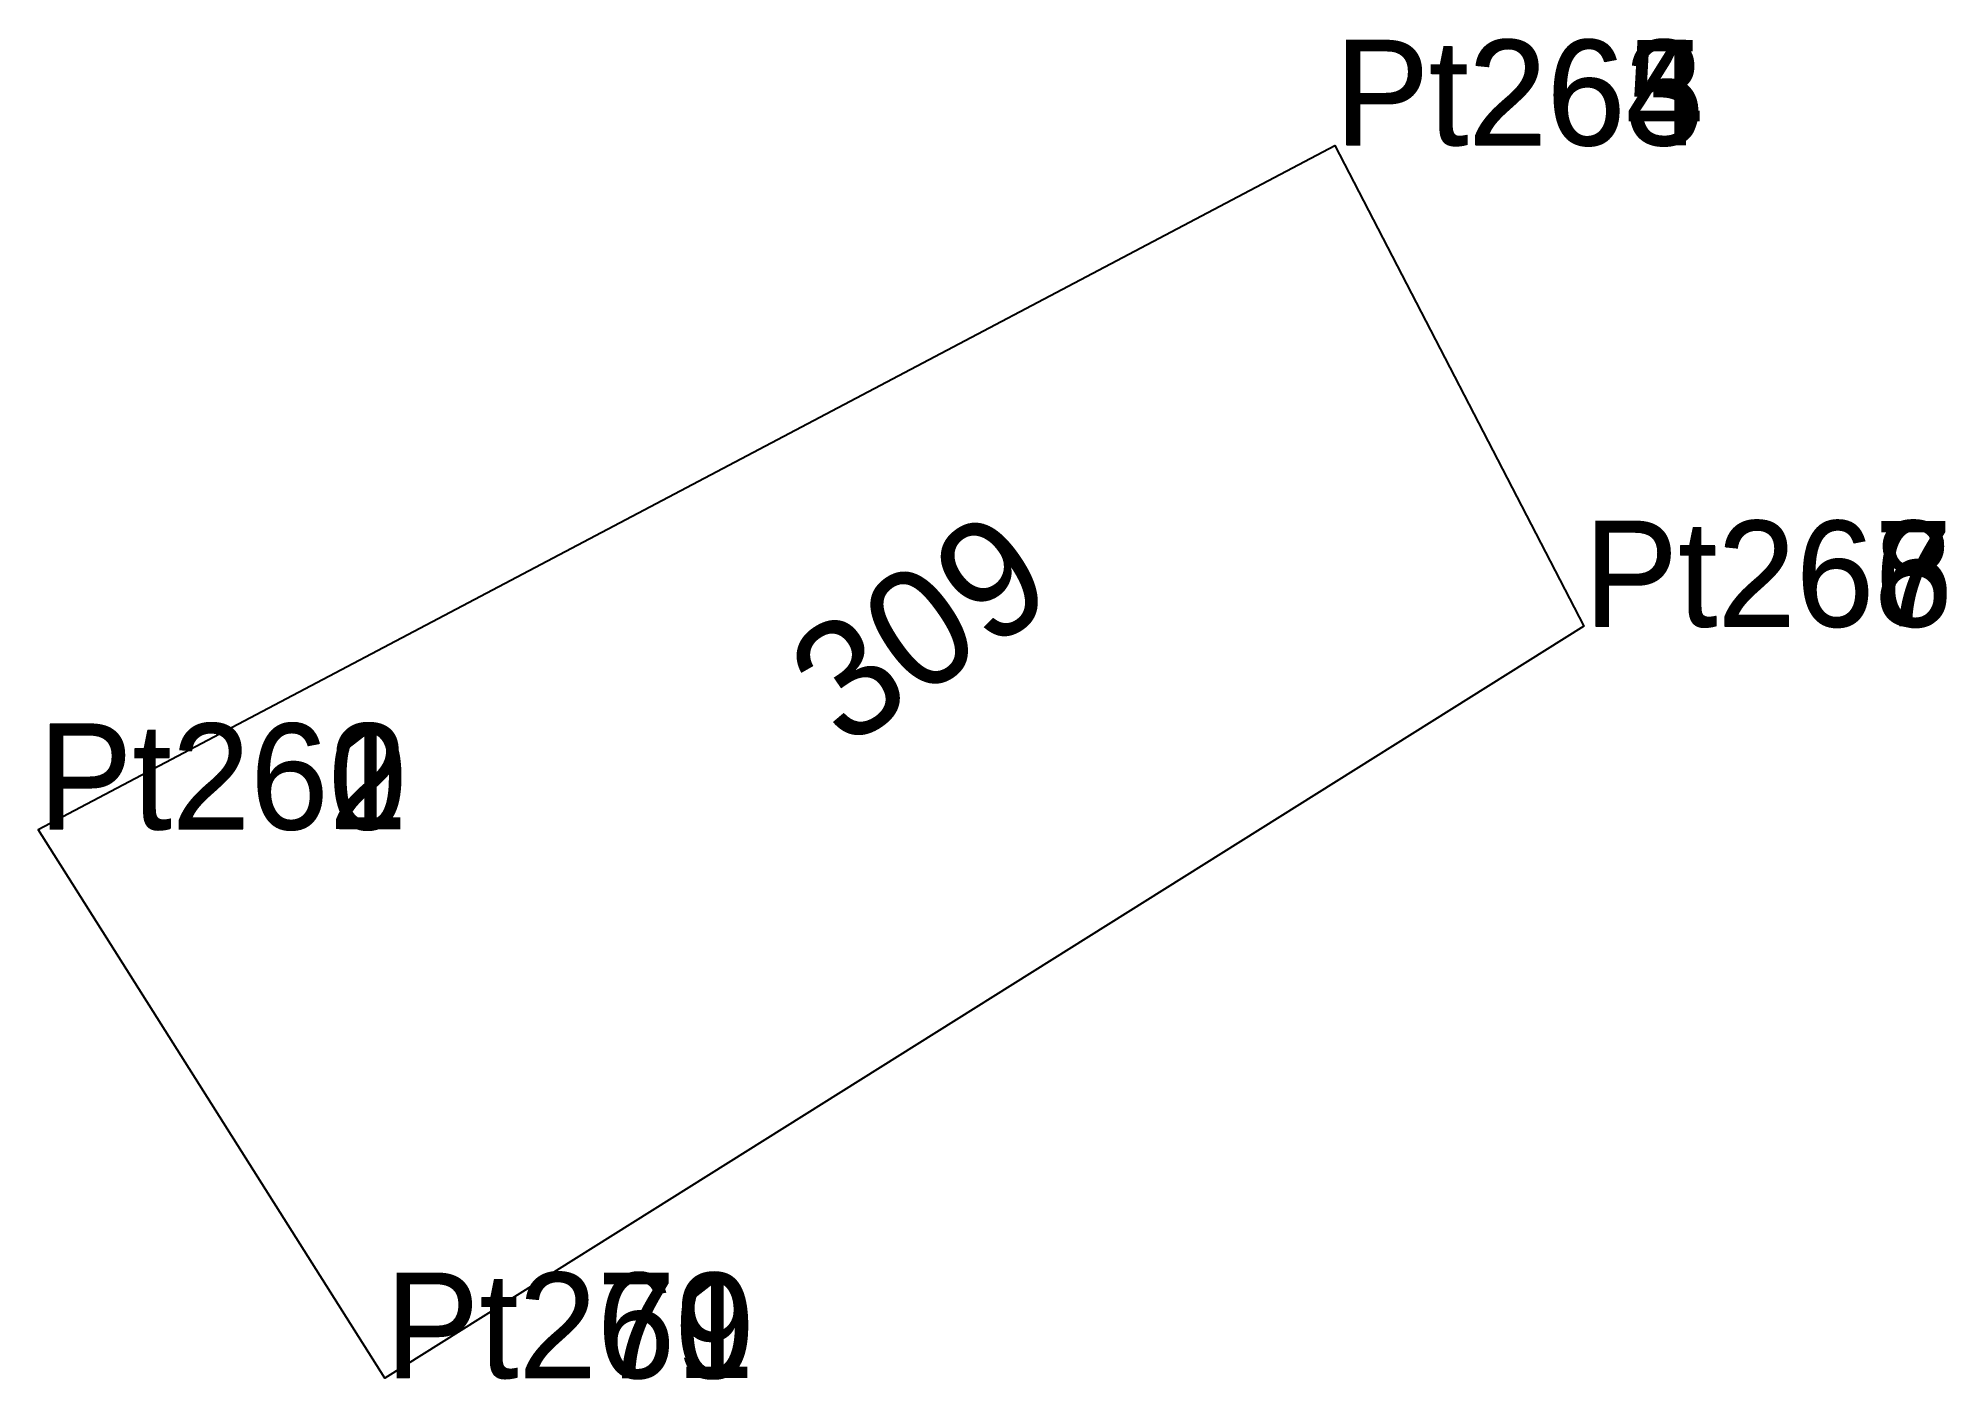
# Model space of a CAD drawing. Extents: x 551458.9 to 551491.4, y 1839149.5 to 1839172.4.
import ezdxf

# ---------------------------------------------------------------- set-up
doc = ezdxf.new("R2010")
doc.units = 0
for name, color, linetype in [('Level 10', 7, 'Continuous'), ('Level 12', 7, 'Continuous'), ('Level 13', 7, 'Continuous'), ('Level 7', 7, 'Continuous')]:
    doc.layers.add(name, color=color, linetype=linetype)

msp = doc.modelspace()

# ---------------------------------------------------------------- linework, layer by layer
at = {"layer": 'Level 10'}
msp.add_lwpolyline([(551458.884, 1839158.879), (551481, 1839170.55), (551485.245, 1839162.349), (551464.798, 1839149.521)], close=True, dxfattribs=at)
at = {"layer": 'Level 7'}
for p, q in [((551480.991, 1839170.551), (551480.991, 1839170.551)), ((551481, 1839170.55), (551481, 1839170.55)), ((551481.008, 1839170.547), (551481.008, 1839170.547)), ((551485.242, 1839162.344), (551485.242, 1839162.344)), ((551485.245, 1839162.349), (551485.245, 1839162.349)), ((551485.25, 1839162.337), (551485.25, 1839162.337)), ((551458.884, 1839158.879), (551458.884, 1839158.879)), ((551458.887, 1839158.886), (551458.887, 1839158.886)), ((551458.89, 1839158.891), (551458.89, 1839158.891)), ((551464.798, 1839149.522), (551464.798, 1839149.522)), ((551464.798, 1839149.521), (551464.798, 1839149.521)), ((551464.804, 1839149.525), (551464.804, 1839149.525))]:
    msp.add_line(p, q, dxfattribs=at)

# ---------------------------------------------------------------- texts
at = {"layer": 'Level 12'}
for s, p in [('Pt263', (551480.991, 1839170.551)), ('Pt264', (551481, 1839170.55)), ('Pt265', (551481.008, 1839170.547)), ('Pt267', (551485.242, 1839162.344)), ('Pt268', (551485.245, 1839162.349)), ('Pt266', (551485.25, 1839162.337)), ('Pt260', (551458.884, 1839158.879)), ('Pt261', (551458.887, 1839158.886)), ('Pt262', (551458.89, 1839158.891)), ('Pt269', (551464.798, 1839149.522)), ('Pt270', (551464.798, 1839149.521)), ('Pt271', (551464.804, 1839149.525))]:
    msp.add_text(s, height=1.8, dxfattribs=at).set_placement(p)
at = {"layer": 'Level 13'}
msp.add_text('309', height=2, rotation=34.5523, dxfattribs=at).set_placement((551472.644, 1839160.233))

doc.saveas('drawing.dxf')
